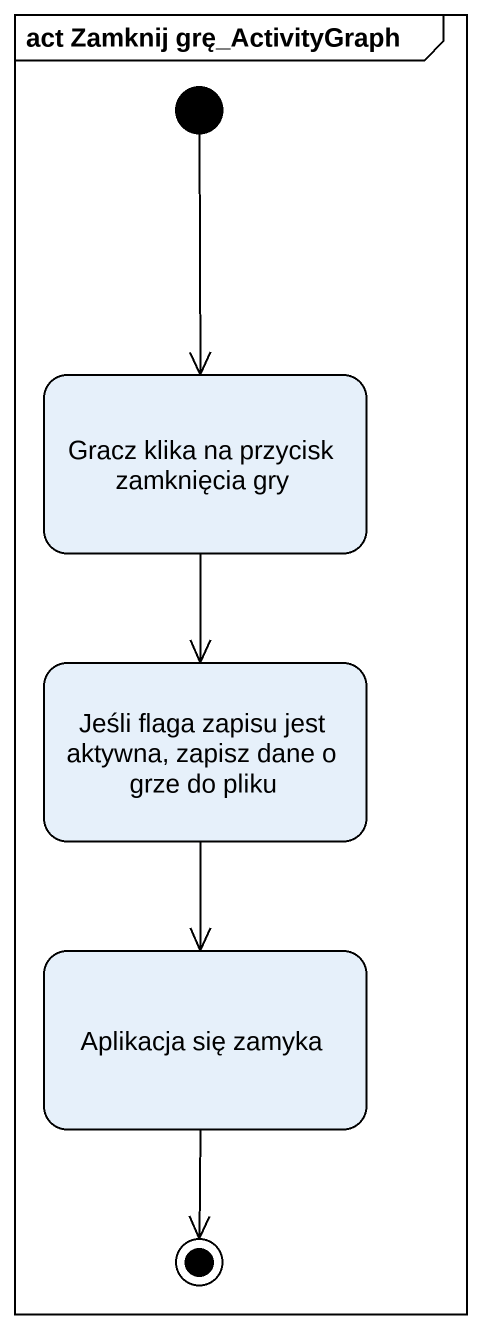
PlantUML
@startuml
mainframe act Zamknij grę_ActivityGraph
hide empty description
state "Gracz klika na przycisk zamknięcia gry" as Gracz_klika_na_przycisk
state "Jeśli flaga zapisu jest aktywna, zapisz dane o grze do pliku" as Jeśli_flaga_zapisu_jest
state "Aplikacja się zamyka" as Aplikacja_się_zamyka
[*] --> Gracz_klika_na_przycisk
Gracz_klika_na_przycisk --> Jeśli_flaga_zapisu_jest
Jeśli_flaga_zapisu_jest --> Aplikacja_się_zamyka
Aplikacja_się_zamyka --> [*]
@enduml
